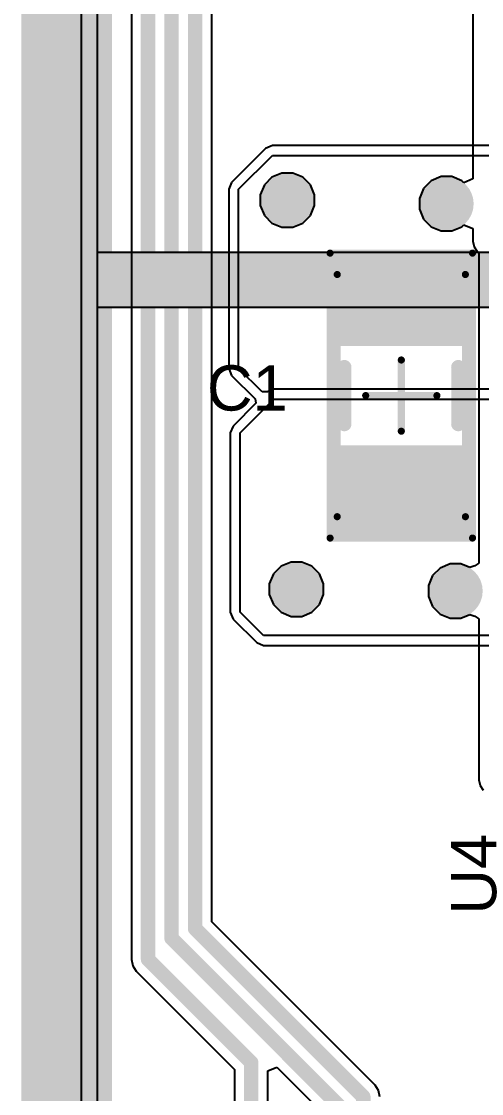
# Model space of a CAD drawing. Header units: inches. Extents: x -0.16 to 1.47, y -0.24 to 2.31.
# Drawn here: x -0.159 to 0.095, y 0.821 to 1.414 of the extents above; entities that cross this region are included whole.
import ezdxf

# ---------------------------------------------------------------- set-up
doc = ezdxf.new("R2010")
doc.units = ezdxf.units.IN
doc.header["$MEASUREMENT"] = 0
for name, color, linetype in [('Bottom Layer', 5, 'Continuous'), ('Bottom Overlay', 54, 'Continuous'), ('Bottom Solder', 6, 'Continuous'), ('GND', 76, 'Continuous'), ('Keep-Out Layer', 6, 'Continuous'), ('Mechanical 13', 56, 'Continuous'), ('Mechanical 15', 56, 'Continuous'), ('POWER', 16, 'Continuous'), ('Top Layer', 1, 'Continuous'), ('Top Overlay', 2, 'Continuous'), ('Top Paste', 8, 'Continuous'), ('Top Solder', 216, 'Continuous'), ('Via Holes', 16, 'Continuous')]:
    doc.layers.add(name, color=color, linetype=linetype)
doc.styles.add('Arial', font='', dxfattribs={"height": 0.2})
doc.styles.get('Arial').set_extended_font_data('Arial')

# ---------------------------------------------------------------- blocks, each defined once
blk = doc.blocks.new('INDC3216_24')
at = {"layer": 'Top Layer'}
for points in [[(-0.0748, -0.03543), (-0.0748, 0.03543), (-0.0315, 0.03543), (-0.0315, -0.03543)], [(0.0315, -0.03543), (0.0315, 0.03543), (0.0748, 0.03543), (0.0748, -0.03543)]]:
    blk.add_hatch(color=1, dxfattribs=at).paths.add_polyline_path(points)
at = {"layer": 'Top Paste'}
for points in [[(-0.0748, -0.03543), (-0.0748, 0.03543), (-0.0315, 0.03543), (-0.0315, -0.03543)], [(0.0315, -0.03543), (0.0315, 0.03543), (0.0748, 0.03543), (0.0748, -0.03543)]]:
    blk.add_hatch(color=8, dxfattribs=at).paths.add_polyline_path(points)
at = {"layer": 'Top Solder'}
for points in [[(-0.0788, -0.03943), (-0.0788, 0.03943), (-0.0275, 0.03943), (-0.0275, -0.03943)], [(0.0275, -0.03943), (0.0275, 0.03943), (0.0788, 0.03943), (0.0788, -0.03943)]]:
    blk.add_hatch(color=216, dxfattribs=at).paths.add_polyline_path(points)
at = {"layer": 'Mechanical 13'}
for points in [[(-0.06693, -0.03543, 0.00394, 0.00394, 0), (-0.06693, 0.03543, 0.00394, 0.00394, 0)], [(0.06693, 0.03543, 0.00394, 0.00394, 0), (-0.06693, 0.03543, 0.00394, 0.00394, 0)], [(0.06693, -0.03543, 0.00394, 0.00394, 0), (0.06693, 0.03543, 0.00394, 0.00394, 0)], [(0.06693, -0.03543, 0.00394, 0.00394, 0), (-0.06693, -0.03543, 0.00394, 0.00394, 0)]]:
    blk.add_lwpolyline(points, format="xyseb", dxfattribs=at)
for points in [[(-0.06791, 0.03543, 0.00197, 0.00197, 1), (-0.06594, 0.03543, 0.00197, 0.00197, 1)], [(-0.06791, 0.03543, 0.00197, 0.00197, 1), (-0.06594, 0.03543, 0.00197, 0.00197, 1)], [(0.06594, 0.03543, 0.00197, 0.00197, 1), (0.06791, 0.03543, 0.00197, 0.00197, 1)], [(0.06594, 0.03543, 0.00197, 0.00197, 1), (0.06791, 0.03543, 0.00197, 0.00197, 1)], [(-0.06791, -0.03543, 0.00197, 0.00197, 1), (-0.06594, -0.03543, 0.00197, 0.00197, 1)], [(-0.06791, -0.03543, 0.00197, 0.00197, 1), (-0.06594, -0.03543, 0.00197, 0.00197, 1)], [(0.06594, -0.03543, 0.00197, 0.00197, 1), (0.06791, -0.03543, 0.00197, 0.00197, 1)], [(0.06594, -0.03543, 0.00197, 0.00197, 1), (0.06791, -0.03543, 0.00197, 0.00197, 1)]]:
    blk.add_lwpolyline(points, format="xyseb", close=True, dxfattribs=at)
at = {"layer": 'Mechanical 15'}
for points in [[(-0.07874, -0.03937, 0.00394, 0.00394, 0), (-0.07874, 0.03937, 0.00394, 0.00394, 0)], [(0.07874, 0.03937, 0.00394, 0.00394, 0), (-0.07874, 0.03937, 0.00394, 0.00394, 0)], [(0.07874, -0.03937, 0.00394, 0.00394, 0), (0.07874, 0.03937, 0.00394, 0.00394, 0)], [(0, -0.01969, 0.00394, 0.00394, 0), (0, 0.01969, 0.00394, 0.00394, 0)], [(0.01969, 0, 0.00394, 0.00394, 0), (-0.01969, 0, 0.00394, 0.00394, 0)], [(0.07874, -0.03937, 0.00394, 0.00394, 0), (-0.07874, -0.03937, 0.00394, 0.00394, 0)]]:
    blk.add_lwpolyline(points, format="xyseb", dxfattribs=at)
for points in [[(-0.07972, 0.03937, 0.00197, 0.00197, 1), (-0.07776, 0.03937, 0.00197, 0.00197, 1)], [(-0.07972, 0.03937, 0.00197, 0.00197, 1), (-0.07776, 0.03937, 0.00197, 0.00197, 1)], [(0.07776, 0.03937, 0.00197, 0.00197, 1), (0.07972, 0.03937, 0.00197, 0.00197, 1)], [(0.07776, 0.03937, 0.00197, 0.00197, 1), (0.07972, 0.03937, 0.00197, 0.00197, 1)], [(-0.00098, 0.01969, 0.00197, 0.00197, 1), (0.00098, 0.01969, 0.00197, 0.00197, 1)], [(-0.02067, 0, 0.00197, 0.00197, 1), (-0.0187, 0, 0.00197, 0.00197, 1)], [(0.0187, 0, 0.00197, 0.00197, 1), (0.02067, 0, 0.00197, 0.00197, 1)], [(-0.00098, -0.01969, 0.00197, 0.00197, 1), (0.00098, -0.01969, 0.00197, 0.00197, 1)], [(-0.07972, -0.03937, 0.00197, 0.00197, 1), (-0.07776, -0.03937, 0.00197, 0.00197, 1)], [(-0.07972, -0.03937, 0.00197, 0.00197, 1), (-0.07776, -0.03937, 0.00197, 0.00197, 1)], [(0.07776, -0.03937, 0.00197, 0.00197, 1), (0.07972, -0.03937, 0.00197, 0.00197, 1)], [(0.07776, -0.03937, 0.00197, 0.00197, 1), (0.07972, -0.03937, 0.00197, 0.00197, 1)]]:
    blk.add_lwpolyline(points, format="xyseb", close=True, dxfattribs=at)
at = {"layer": 'Top Overlay'}
for points in [[(0.01575, 0.0315, 0.00787, 0.00787, 0), (-0.01575, 0.0315, 0.00787, 0.00787, 0)], [(0.01575, -0.0315, 0.00787, 0.00787, 0), (-0.01575, -0.0315, 0.00787, 0.00787, 0)]]:
    blk.add_lwpolyline(points, format="xyseb", dxfattribs=at)
for points in [[(-0.01772, 0.0315, 0.00394, 0.00394, 1), (-0.01378, 0.0315, 0.00394, 0.00394, 1)], [(0.01378, 0.0315, 0.00394, 0.00394, 1), (0.01772, 0.0315, 0.00394, 0.00394, 1)], [(-0.01772, -0.0315, 0.00394, 0.00394, 1), (-0.01378, -0.0315, 0.00394, 0.00394, 1)], [(0.01378, -0.0315, 0.00394, 0.00394, 1), (0.01772, -0.0315, 0.00394, 0.00394, 1)]]:
    blk.add_lwpolyline(points, format="xyseb", close=True, dxfattribs=at)

msp = doc.modelspace()

# ---------------------------------------------------------------- hatches: boundary and pattern name
at = {"layer": 'Bottom Layer'}
h = msp.add_hatch(color=5, dxfattribs=at)
edge = h.paths.add_edge_path()
edge.add_arc((-0.01221, 1.31478), 0.01, 0, 360)
h = msp.add_hatch(color=5, dxfattribs=at)
edge = h.paths.add_edge_path()
edge.add_arc((0.07579, 1.31278), 0.01, 0, 360)
h = msp.add_hatch(color=5, dxfattribs=at)
edge = h.paths.add_edge_path()
edge.add_arc((-0.00721, 1.09978), 0.01, 0, 360)
h = msp.add_hatch(color=5, dxfattribs=at)
edge = h.paths.add_edge_path()
edge.add_arc((0.08079, 1.09878), 0.01, 0, 360)
at = {"layer": 'Bottom Solder'}
h = msp.add_hatch(color=6, dxfattribs=at)
edge = h.paths.add_edge_path()
edge.add_arc((-0.01221, 1.31478), 0.014, 0, 360)
h = msp.add_hatch(color=6, dxfattribs=at)
edge = h.paths.add_edge_path()
edge.add_arc((0.07579, 1.31278), 0.014, 0, 360)
h = msp.add_hatch(color=6, dxfattribs=at)
edge = h.paths.add_edge_path()
edge.add_arc((-0.00721, 1.09978), 0.014, 0, 360)
h = msp.add_hatch(color=6, dxfattribs=at)
edge = h.paths.add_edge_path()
edge.add_arc((0.08079, 1.09878), 0.014, 0, 360)
at = {"layer": 'GND'}
h = msp.add_hatch(color=76, dxfattribs=at)
edge = h.paths.add_edge_path()
edge.add_arc((-0.01221, 1.31478), 0.015, 0, 360)
h = msp.add_hatch(color=76, dxfattribs=at)
edge = h.paths.add_edge_path()
edge.add_arc((0.07579, 1.31278), 0.015, 0, 360)
h = msp.add_hatch(color=76, dxfattribs=at)
edge = h.paths.add_edge_path()
edge.add_arc((-0.00721, 1.09978), 0.015, 0, 360)
h = msp.add_hatch(color=76, dxfattribs=at)
edge = h.paths.add_edge_path()
edge.add_arc((0.08079, 1.09878), 0.015, 0, 360)
at = {"layer": 'Top Layer'}
h = msp.add_hatch(color=1, dxfattribs=at)
edge = h.paths.add_edge_path()
edge.add_arc((-0.01221, 1.31478), 0.01, 0, 360)
h = msp.add_hatch(color=1, dxfattribs=at)
edge = h.paths.add_edge_path()
edge.add_arc((0.07579, 1.31278), 0.01, 0, 360)
h = msp.add_hatch(color=1, dxfattribs=at)
edge = h.paths.add_edge_path()
edge.add_arc((-0.00721, 1.09978), 0.01, 0, 360)
h = msp.add_hatch(color=1, dxfattribs=at)
edge = h.paths.add_edge_path()
edge.add_arc((0.08079, 1.09878), 0.01, 0, 360)
at = {"layer": 'Top Solder'}
h = msp.add_hatch(color=216, dxfattribs=at)
edge = h.paths.add_edge_path()
edge.add_arc((-0.01221, 1.31478), 0.014, 0, 360)
h = msp.add_hatch(color=216, dxfattribs=at)
edge = h.paths.add_edge_path()
edge.add_arc((0.07579, 1.31278), 0.014, 0, 360)
h = msp.add_hatch(color=216, dxfattribs=at)
edge = h.paths.add_edge_path()
edge.add_arc((-0.00721, 1.09978), 0.014, 0, 360)
h = msp.add_hatch(color=216, dxfattribs=at)
edge = h.paths.add_edge_path()
edge.add_arc((0.08079, 1.09878), 0.014, 0, 360)
at = {"layer": 'Via Holes'}
h = msp.add_hatch(color=7, dxfattribs=at)
edge = h.paths.add_edge_path()
edge.add_arc((-0.01221, 1.31478), 0.005, 0, 360)
h = msp.add_hatch(color=7, dxfattribs=at)
edge = h.paths.add_edge_path()
edge.add_arc((0.07579, 1.31278), 0.005, 0, 360)
h = msp.add_hatch(color=7, dxfattribs=at)
edge = h.paths.add_edge_path()
edge.add_arc((-0.00721, 1.09978), 0.005, 0, 360)
h = msp.add_hatch(color=7, dxfattribs=at)
edge = h.paths.add_edge_path()
edge.add_arc((0.08079, 1.09878), 0.005, 0, 360)

# ---------------------------------------------------------------- linework, layer by layer
at = {"layer": 'Bottom Layer'}
for p, q in [((-0.12597, -0.0807), (-0.12597, 2.06026)), ((0.09036, 1.5866), (0.09036, 1.32649)), ((-0.09839, 1.55259), (-0.09839, 0.89521)), ((-0.05403, 0.91605), (-0.05403, 1.48912)), ((-0.02071, 1.3275), (-0.02493, 1.32328)), ((-0.01519, 1.32978), (-0.02071, 1.3275)), ((-0.00923, 1.32978), (-0.01519, 1.32978)), ((-0.00371, 1.3275), (-0.00923, 1.32978)), ((0.00051, 1.32328), (-0.00371, 1.3275)), ((0.07281, 1.32778), (0.06729, 1.3255)), ((0.07877, 1.32778), (0.07281, 1.32778)), ((0.08429, 1.3255), (0.07877, 1.32778)), ((-0.02493, 1.32328), (-0.02721, 1.31776)), ((0.00279, 1.31776), (0.00051, 1.32328)), ((0.06307, 1.32128), (0.06079, 1.31576)), ((0.06729, 1.3255), (0.06307, 1.32128)), ((0.08536, 1.32442), (0.08429, 1.3255)), ((0.09036, 1.32649), (0.08536, 1.32442)), ((-0.02721, 1.31776), (-0.02721, 1.3118)), ((0.00279, 1.3118), (0.00279, 1.31776)), ((0.06079, 1.31576), (0.06079, 1.3098)), ((-0.02721, 1.3118), (-0.02493, 1.30628)), ((0.00051, 1.30628), (0.00279, 1.3118)), ((0.06079, 1.3098), (0.06307, 1.30428)), ((-0.02493, 1.30628), (-0.02071, 1.30206)), ((-0.00371, 1.30206), (0.00051, 1.30628)), ((0.06307, 1.30428), (0.06729, 1.30006)), ((-0.02071, 1.30206), (-0.01519, 1.29978)), ((-0.01519, 1.29978), (-0.00923, 1.29978)), ((-0.00923, 1.29978), (-0.00371, 1.30206)), ((0.06729, 1.30006), (0.07281, 1.29778)), ((0.07281, 1.29778), (0.07877, 1.29778)), ((0.07877, 1.29778), (0.08429, 1.30006)), ((0.08429, 1.30006), (0.08536, 1.30114)), ((0.08536, 1.30114), (0.09036, 1.29907)), ((0.09036, 1.29907), (0.09036, 1.29222)), ((0.09036, 1.29222), (0.09036, 1.29221)), ((0.09036, 1.29221), (0.09099, 1.28906)), ((0.09099, 1.28906), (0.09277, 1.28639)), ((0.09277, 1.28639), (0.09368, 1.28548)), ((0.09368, 1.28548), (0.09368, 1.11417)), ((-0.01019, 1.11478), (-0.01571, 1.1125)), ((-0.00423, 1.11478), (-0.01019, 1.11478)), ((0.00129, 1.1125), (-0.00423, 1.11478)), ((0.09368, 1.11417), (0.09136, 1.11276)), ((-0.01993, 1.10828), (-0.02221, 1.10276)), ((-0.01571, 1.1125), (-0.01993, 1.10828)), ((0.00551, 1.10828), (0.00129, 1.1125)), ((0.00779, 1.10276), (0.00551, 1.10828)), ((0.07229, 1.1115), (0.06807, 1.10728)), ((0.07781, 1.11378), (0.07229, 1.1115)), ((0.08377, 1.11378), (0.07781, 1.11378)), ((0.08868, 1.11175), (0.08377, 1.11378)), ((0.09136, 1.11276), (0.08868, 1.11175)), ((-0.02221, 1.10276), (-0.02221, 1.0968)), ((0.00779, 1.0968), (0.00779, 1.10276)), ((0.06807, 1.10728), (0.06579, 1.10176)), ((-0.02221, 1.0968), (-0.01993, 1.09128)), ((0.00551, 1.09128), (0.00779, 1.0968)), ((0.06579, 1.10176), (0.06579, 1.0958)), ((-0.01993, 1.09128), (-0.01571, 1.08706)), ((0.00129, 1.08706), (0.00551, 1.09128)), ((0.06579, 1.0958), (0.06807, 1.09028)), ((0.06807, 1.09028), (0.07229, 1.08606)), ((-0.01571, 1.08706), (-0.01019, 1.08478)), ((-0.01019, 1.08478), (-0.00423, 1.08478)), ((-0.00423, 1.08478), (0.00129, 1.08706)), ((0.07229, 1.08606), (0.07781, 1.08378)), ((0.08377, 1.08378), (0.08868, 1.08581)), ((0.08868, 1.08581), (0.09136, 1.0848)), ((0.09136, 1.0848), (0.09368, 1.08339)), ((0.07781, 1.08378), (0.08377, 1.08378)), ((0.09368, 1.08339), (0.09368, 0.99451)), ((0.09368, 0.99451), (0.09368, 0.99451)), ((0.09368, 0.99451), (0.09431, 0.99136)), ((0.09431, 0.99136), (0.09609, 0.98869)), ((0.03628, 0.82574), (-0.05403, 0.91605)), ((-0.09839, 0.89521), (-0.09769, 0.8917)), ((-0.09769, 0.8917), (-0.0957, 0.88872)), ((-0.0957, 0.88872), (-0.04139, 0.83441)), ((-0.02303, 0.83364), (-0.01803, 0.83571)), ((-0.01803, 0.83571), (0.00761, 0.81006)), ((-0.04139, 0.83441), (-0.04139, 0.7327)), ((-0.02303, 0.7327), (-0.02303, 0.83364)), ((0.03827, 0.82276), (0.03628, 0.82574)), ((0.03897, 0.81925), (0.03827, 0.82276))]:
    msp.add_line(p, q, dxfattribs=at)
for points in [[(-0.08921, 0.89521, 0.008, 0.008, 0), (-0.08921, 1.55259, 0.008, 0.008, 0)], [(-0.07621, 0.90686, 0.008, 0.008, 0), (-0.07621, 1.50079, 0.008, 0.008, 0)], [(-0.06321, 0.91225, 0.008, 0.008, 0), (-0.06321, 1.49292, 0.008, 0.008, 0)], [(-0.06321, 0.91225, 0.008, 0.008, 0), (0.02979, 0.81925, 0.008, 0.008, 0)], [(-0.07621, 0.90686, 0.008, 0.008, 0), (0.01679, 0.81386, 0.008, 0.008, 0)], [(-0.08921, 0.89521, 0.008, 0.008, 0), (-0.03221, 0.83821, 0.008, 0.008, 0)], [(-0.03221, 0.70978, 0.008, 0.008, 0), (-0.03221, 0.83821, 0.008, 0.008, 0)], [(0.02979, 0.67178, 0.008, 0.008, 0), (0.02979, 0.81925, 0.008, 0.008, 0)]]:
    msp.add_lwpolyline(points, format="xyseb", dxfattribs=at)
for points in [[(-0.06521, 0.91225, 0.004, 0.004, 1), (-0.06121, 0.91225, 0.004, 0.004, 1)], [(-0.06521, 0.91225, 0.004, 0.004, 1), (-0.06121, 0.91225, 0.004, 0.004, 1)], [(-0.07821, 0.90686, 0.004, 0.004, 1), (-0.07421, 0.90686, 0.004, 0.004, 1)], [(-0.07821, 0.90686, 0.004, 0.004, 1), (-0.07421, 0.90686, 0.004, 0.004, 1)], [(-0.09121, 0.89521, 0.004, 0.004, 1), (-0.08721, 0.89521, 0.004, 0.004, 1)], [(-0.09121, 0.89521, 0.004, 0.004, 1), (-0.08721, 0.89521, 0.004, 0.004, 1)], [(-0.03421, 0.83821, 0.004, 0.004, 1), (-0.03021, 0.83821, 0.004, 0.004, 1)], [(-0.03421, 0.83821, 0.004, 0.004, 1), (-0.03021, 0.83821, 0.004, 0.004, 1)], [(0.02779, 0.81925, 0.004, 0.004, 1), (0.03179, 0.81925, 0.004, 0.004, 1)], [(0.02779, 0.81925, 0.004, 0.004, 1), (0.03179, 0.81925, 0.004, 0.004, 1)]]:
    msp.add_lwpolyline(points, format="xyseb", close=True, dxfattribs=at)
at = {"layer": 'Bottom Overlay'}
msp.add_lwpolyline([(-0.13421, -0.08202, 0.05, 0.05, 0), (-0.13421, 2.07388, 0.05, 0.05, 0)], format="xyseb", dxfattribs=at)
msp.add_lwpolyline([(-0.13421, -0.08202, 0.05, 0.05, 0), (-0.13421, 2.07388, 0.05, 0.05, 0)], format="xyseb", dxfattribs=at)
at = {"layer": 'GND'}
msp.add_line((-0.11721, -0.07753), (-0.11721, 2.0721), dxfattribs=at)
msp.add_lwpolyline([(-0.13731, -0.08202, 0.04, 0.04, 0), (-0.13731, 2.07388, 0.04, 0.04, 0)], format="xyseb", dxfattribs=at)
at = {"layer": 'Keep-Out Layer'}
msp.add_lwpolyline([(-0.13421, -0.08202, 0.00616, 0.00616, 0), (-0.13421, 2.07388, 0.00616, 0.00616, 0)], format="xyseb", dxfattribs=at)
at = {"layer": 'POWER'}
for p, q in [((-0.11721, 1.28585), (-0.11721, 1.42571)), ((0.23649, 1.28585), (-0.11721, 1.28585)), ((-0.11721, -0.07753), (-0.11721, 1.25571)), ((-0.11721, 1.25571), (0.22142, 1.25571))]:
    msp.add_line(p, q, dxfattribs=at)
for points in [[(-0.13731, -0.08202, 0.04, 0.04, 0), (-0.13731, 2.07388, 0.04, 0.04, 0)], [(-0.14321, 1.27078, 0.03, 0.03, 0), (-0.14321, 1.48978, 0.03, 0.03, 0)], [(-0.13321, 1.27078, 0.03, 0.03, 0), (-0.13321, 1.44078, 0.03, 0.03, 0)], [(-0.14321, 1.27078, 0.03, 0.03, 0), (-0.13321, 1.27078, 0.03, 0.03, 0)], [(-0.14321, 1.27078, 0.03, 0.03, 0), (0.23649, 1.27078, 0.03, 0.03, 0)]]:
    msp.add_lwpolyline(points, format="xyseb", dxfattribs=at)
for points in [[(-0.15071, 1.27078, 0.015, 0.015, 1), (-0.13571, 1.27078, 0.015, 0.015, 1)], [(-0.15071, 1.27078, 0.015, 0.015, 1), (-0.13571, 1.27078, 0.015, 0.015, 1)], [(-0.15071, 1.27078, 0.015, 0.015, 1), (-0.13571, 1.27078, 0.015, 0.015, 1)], [(-0.14071, 1.27078, 0.015, 0.015, 1), (-0.12571, 1.27078, 0.015, 0.015, 1)], [(-0.14071, 1.27078, 0.015, 0.015, 1), (-0.12571, 1.27078, 0.015, 0.015, 1)]]:
    msp.add_lwpolyline(points, format="xyseb", close=True, dxfattribs=at)
at = {"layer": 'Top Layer'}
for p, q in [((-0.12597, -0.0807), (-0.12597, 2.06026)), ((-0.02431, 1.34333), (-0.04304, 1.32461)), ((-0.03921, 1.32078), (-0.02049, 1.3395)), ((-0.02049, 1.34492), (-0.02431, 1.34333)), ((-0.02431, 1.34333), (-0.02431, 1.34333)), ((-0.02049, 1.34491), (-0.02049, 1.34492)), ((0.10807, 1.34491), (-0.02049, 1.34491)), ((-0.02049, 1.3395), (0.10807, 1.3395)), ((-0.04304, 1.32461), (-0.04462, 1.32078)), ((-0.04462, 1.32078), (-0.04462, 1.32078)), ((-0.04462, 1.32078), (-0.04462, 1.22178)), ((-0.03921, 1.22178), (-0.03921, 1.32078)), ((-0.04462, 1.22178), (-0.04462, 1.22178)), ((-0.04462, 1.22178), (-0.04304, 1.21795)), ((-0.02621, 1.20878), (-0.03921, 1.22178)), ((-0.04304, 1.21795), (-0.04304, 1.21795)), ((-0.04304, 1.21795), (-0.03004, 1.20495)), ((-0.02323, 1.20878), (-0.02621, 1.20878)), ((-0.0196, 1.21028), (-0.02323, 1.20878)), ((0.10895, 1.21028), (-0.0196, 1.21028)), ((-0.03832, 1.18615), (-0.0196, 1.20487)), ((-0.03004, 1.20495), (-0.02956, 1.20256)), ((-0.0196, 1.20487), (0.10895, 1.20487)), ((-0.02956, 1.20256), (-0.04215, 1.18997)), ((-0.04215, 1.18997), (-0.04374, 1.18615)), ((-0.04374, 1.18615), (-0.04374, 1.18615)), ((-0.04374, 1.18615), (-0.04374, 1.08715)), ((-0.03832, 1.08715), (-0.03832, 1.18615)), ((-0.04374, 1.08715), (-0.04374, 1.08715)), ((-0.04374, 1.08715), (-0.04215, 1.08332)), ((-0.02532, 1.07415), (-0.03832, 1.08715)), ((-0.04215, 1.08332), (-0.04215, 1.08332)), ((-0.04215, 1.08332), (-0.02915, 1.07032)), ((0.11168, 1.07415), (-0.02532, 1.07415)), ((-0.02915, 1.07032), (-0.02532, 1.06874)), ((-0.02532, 1.06874), (-0.02532, 1.06874)), ((-0.02532, 1.06874), (0.11168, 1.06874))]:
    msp.add_line(p, q, dxfattribs=at)
for points in [[(-0.01221, 1.31478, 0.01, 0.01, 0), (-0.0103, 1.31287, 0.01, 0.01, 0)], [(-0.0103, 1.30724, 0.01, 0.01, 0), (-0.0103, 1.31287, 0.01, 0.01, 0)], [(0.05914, 1.25993, 0.01, 0.01, 0), (0.07579, 1.27658, 0.01, 0.01, 0)], [(0.03701, 1.25993, 0.01, 0.01, 0), (0.05914, 1.25993, 0.01, 0.01, 0)], [(0.05079, 1.15363, 0.01, 0.01, 0), (0.05379, 1.15063, 0.01, 0.01, 0)]]:
    msp.add_lwpolyline(points, format="xyseb", dxfattribs=at)
for points in [[(-0.01471, 1.31478, 0.005, 0.005, 1), (-0.00971, 1.31478, 0.005, 0.005, 1)], [(-0.0128, 1.31287, 0.005, 0.005, 1), (-0.0078, 1.31287, 0.005, 0.005, 1)], [(-0.0128, 1.31287, 0.005, 0.005, 1), (-0.0078, 1.31287, 0.005, 0.005, 1)], [(-0.0128, 1.30724, 0.005, 0.005, 1), (-0.0078, 1.30724, 0.005, 0.005, 1)], [(0.07329, 1.27658, 0.005, 0.005, 1), (0.07829, 1.27658, 0.005, 0.005, 1)], [(0.03451, 1.25993, 0.005, 0.005, 1), (0.03951, 1.25993, 0.005, 0.005, 1)], [(0.05664, 1.25993, 0.005, 0.005, 1), (0.06164, 1.25993, 0.005, 0.005, 1)], [(0.05664, 1.25993, 0.005, 0.005, 1), (0.06164, 1.25993, 0.005, 0.005, 1)], [(0.04829, 1.15363, 0.005, 0.005, 1), (0.05329, 1.15363, 0.005, 0.005, 1)], [(0.05129, 1.15063, 0.005, 0.005, 1), (0.05629, 1.15063, 0.005, 0.005, 1)]]:
    msp.add_lwpolyline(points, format="xyseb", close=True, dxfattribs=at)
at = {"layer": 'Top Overlay'}
msp.add_lwpolyline([(-0.13421, -0.08302, 0.05, 0.05, 0), (-0.13421, 2.07288, 0.05, 0.05, 0)], format="xyseb", dxfattribs=at)

# ---------------------------------------------------------------- block references
at = {"rotation": 270}
msp.add_blockref('INDC3216_24', (0.05079, 1.20678), dxfattribs=at)

# ---------------------------------------------------------------- texts
at = {"layer": 'Top Overlay', "style": 'Arial'}
msp.add_text('C1', height=0.025, dxfattribs=at).set_placement((-0.05666, 1.1985))
msp.add_text('U4', height=0.025, rotation=90, dxfattribs=at).set_placement((0.10329, 0.91995))

doc.saveas('drawing.dxf')
